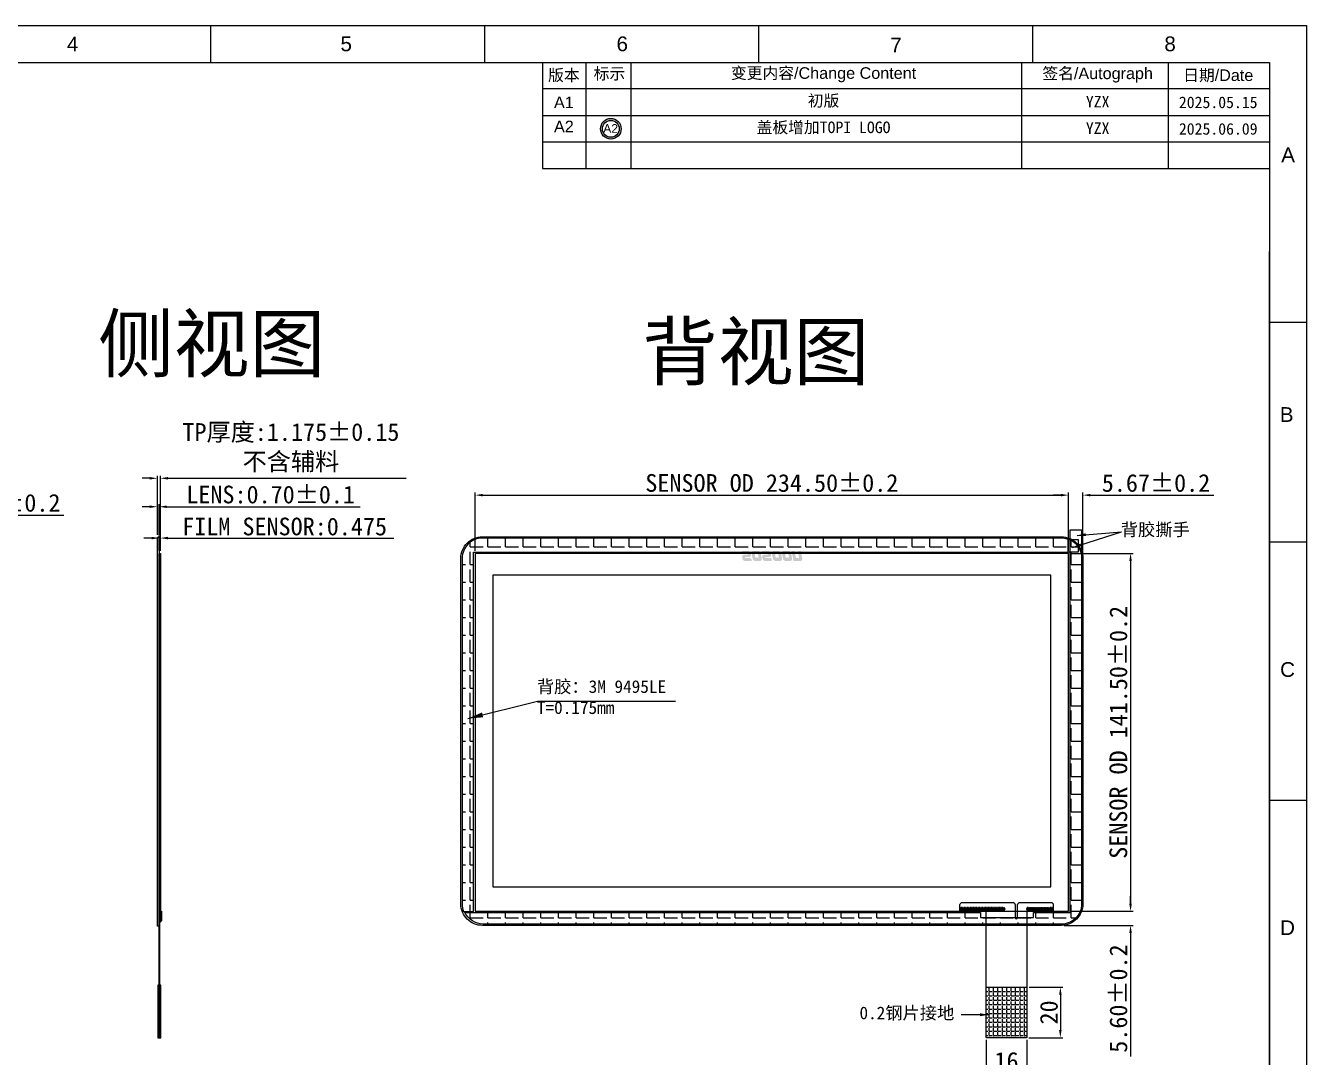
# Model space of a CAD drawing. Header units: millimetres. Extents: x 2761 to 3627, y 55 to 667.
# Drawn here: x 3121 to 3627, y 259 to 667 of the extents above; entities that cross this region are included whole.
import ezdxf

# ---------------------------------------------------------------- set-up
doc = ezdxf.new("R2010")
doc.units = ezdxf.units.MM
doc.layers.add('dim', color=4, linetype='Continuous', lineweight=9)
doc.layers.add('FPC', color=30, linetype='Continuous', lineweight=15)
for name, color, linetype in [('LENS', 6, 'Continuous'), ('Sensor', 7, 'Continuous'), ('背胶', 2, 'Continuous')]:
    doc.layers.add(name, color=color, linetype=linetype)
doc.styles.add('dim', font='arial.ttf')
doc.styles.get("Standard").update_dxf_attribs({"font": 'txt', "bigfont": 'gbcbig.shx'})
doc.styles.add('宋体', font='')
doc.styles.add('文本字体-Y', font='Cambria.ttf')
doc.styles.get('宋体').set_extended_font_data('SimSun')
doc.dimstyles.new('dim', dxfattribs={"dimtxt": 7, "dimasz": 6, "dimexe": 1, "dimexo": 1, "dimgap": 1.2, "dimtad": 1, "dimzin": 1, "dimdsep": 46, "dimtxsty": 'Standard', "dimcen": 0.8, "dimadec": 0, "dimazin": 0, "dimtfac": 1, "dimtofl": 0, "dimtmove": 0, "dimatfit": 3, "dimfxl": 1, "dimarcsym": 0})
doc.dimstyles.new('SH', dxfattribs={"dimscale": 1.4, "dimtxt": 2.5, "dimasz": 2.5, "dimexe": 1.25, "dimexo": 0.625, "dimtad": 0, "dimzin": 0, "dimdsep": 46, "dimtxsty": '宋体', "dimcen": 2.5, "dimadec": 0, "dimazin": 0, "dimtfac": 0.6, "dimtmove": 0, "dimatfit": 3, "dimfxl": 1, "dimtolj": 1, "dimarcsym": 0})

# ---------------------------------------------------------------- blocks, each defined once
blk = doc.blocks.new('*D4')
at = {"layer": 'Defpoints', "color": 0}
for p in [(3174.45, 464.49), (3173.97, 458.42), (3174.45, 458.42)]:
    blk.add_point(p, dxfattribs=at)
at = {"layer": 'dim', "color": 0, "linetype": 'Continuous', "lineweight": -2}
for p, q in [((3170.97, 464.49), (3167.97, 464.49)), ((3177.45, 464.49), (3266.68, 464.49))]:
    blk.add_line(p, q, dxfattribs=at)
at = {"layer": 'dim', "color": 0, "lineweight": -2}
for p, q in [((3173.97, 459.42), (3173.97, 465.49)), ((3174.45, 459.42), (3174.45, 465.49))]:
    blk.add_line(p, q, dxfattribs=at)
at = {"layer": 'dim', "color": 0}
for points in [[(3170.97, 464.99), (3170.97, 463.99), (3173.97, 464.49)], [(3177.45, 464.99), (3177.45, 463.99), (3174.45, 464.49)]]:
    blk.add_solid(points, dxfattribs=at)
at = {"layer": 'dim', "color": 0, "insert": (3223.56, 469.01), "char_height": 7, "attachment_point": 5, "style": '宋体'}
blk.add_mtext('FILM SENSOR:0.475', dxfattribs=at)
blk = doc.blocks.new('*D5')
at = {"layer": 'Defpoints', "color": 0}
for p in [(3173.97, 476.88), (3173.27, 464.82), (3173.97, 464.82)]:
    blk.add_point(p, dxfattribs=at)
at = {"layer": 'dim', "color": 0, "linetype": 'Continuous', "lineweight": -2}
for p, q in [((3170.27, 476.88), (3167.27, 476.88)), ((3176.97, 476.88), (3253.42, 476.88))]:
    blk.add_line(p, q, dxfattribs=at)
at = {"layer": 'dim', "color": 0, "lineweight": -2}
for p, q in [((3173.27, 465.82), (3173.27, 477.88)), ((3173.97, 465.82), (3173.97, 477.88))]:
    blk.add_line(p, q, dxfattribs=at)
at = {"layer": 'dim', "color": 0}
for points in [[(3170.27, 477.38), (3170.27, 476.38), (3173.27, 476.88)], [(3176.97, 477.38), (3176.97, 476.38), (3173.97, 476.88)]]:
    blk.add_solid(points, dxfattribs=at)
at = {"layer": 'dim', "color": 0, "insert": (3218.04, 481.65), "char_height": 7, "attachment_point": 5, "style": '宋体'}
blk.add_mtext('LENS:0.70%%P0.1', dxfattribs=at)
blk = doc.blocks.new('*D3')
at = {"layer": 'Defpoints', "color": 0}
for p in [(3174.45, 488.14), (3173.27, 464.82), (3174.45, 458.42)]:
    blk.add_point(p, dxfattribs=at)
at = {"layer": 'dim', "color": 0, "linetype": 'Continuous', "lineweight": -2}
for p, q in [((3170.27, 488.14), (3167.27, 488.14)), ((3177.45, 488.14), (3271.65, 488.14))]:
    blk.add_line(p, q, dxfattribs=at)
at = {"layer": 'dim', "color": 0, "lineweight": -2}
for p, q in [((3173.27, 465.82), (3173.27, 489.14)), ((3174.45, 459.42), (3174.45, 489.14))]:
    blk.add_line(p, q, dxfattribs=at)
at = {"layer": 'dim', "color": 0}
for points in [[(3170.27, 488.64), (3170.27, 487.64), (3173.27, 488.14)], [(3177.45, 488.64), (3177.45, 487.64), (3174.45, 488.14)]]:
    blk.add_solid(points, dxfattribs=at)
at = {"layer": 'dim', "color": 0, "insert": (3226.05, 500.22), "char_height": 7, "attachment_point": 5, "style": '宋体'}
blk.add_mtext('TP厚度:1.175%%P0.15\\P不含辅料', dxfattribs=at)
blk = doc.blocks.new('*D6')
at = {"layer": 'Defpoints', "color": 0}
for p in [(3516.9, 286.92), (3516.7, 266.92), (3530.18, 266.92)]:
    blk.add_point(p, dxfattribs=at)
at = {"layer": 'dim', "color": 0, "lineweight": -2}
for p, q in [((3517.9, 286.92), (3531.18, 286.92)), ((3517.7, 266.92), (3531.18, 266.92))]:
    blk.add_line(p, q, dxfattribs=at)
at = {"layer": 'dim', "color": 0, "linetype": 'Continuous', "lineweight": -2}
blk.add_line((3530.18, 283.92), (3530.18, 269.92), dxfattribs=at)
at = {"layer": 'dim', "color": 0}
for points in [[(3529.68, 283.92), (3530.68, 283.92), (3530.18, 286.92)], [(3529.68, 269.92), (3530.68, 269.92), (3530.18, 266.92)]]:
    blk.add_solid(points, dxfattribs=at)
at = {"layer": 'dim', "color": 0, "insert": (3525.68, 276.92), "char_height": 7, "attachment_point": 5, "rotation": 90, "style": '宋体'}
blk.add_mtext('20', dxfattribs=at)
blk = doc.blocks.new('*D7')
at = {"layer": 'Defpoints', "color": 0}
for p in [(3500.9, 267.12), (3516.9, 267.12), (3500.9, 253.2)]:
    blk.add_point(p, dxfattribs=at)
at = {"layer": 'dim', "color": 0, "lineweight": -2}
for p, q in [((3500.9, 266.12), (3500.9, 252.2)), ((3516.9, 266.12), (3516.9, 252.2))]:
    blk.add_line(p, q, dxfattribs=at)
at = {"layer": 'dim', "color": 0, "linetype": 'Continuous', "lineweight": -2}
blk.add_line((3513.9, 253.2), (3503.9, 253.2), dxfattribs=at)
at = {"layer": 'dim', "color": 0}
for points in [[(3503.9, 253.7), (3503.9, 252.7), (3500.9, 253.2)], [(3513.9, 253.7), (3513.9, 252.7), (3516.9, 253.2)]]:
    blk.add_solid(points, dxfattribs=at)
at = {"layer": 'dim', "color": 0, "insert": (3508.9, 257.7), "char_height": 7, "attachment_point": 5, "style": '宋体'}
blk.add_mtext('16', dxfattribs=at)
blk = doc.blocks.new('*D8')
at = {"layer": 'Defpoints', "color": 0}
for p in [(3533.4, 481.46), (3298.9, 458.42), (3533.4, 458.42)]:
    blk.add_point(p, dxfattribs=at)
at = {"layer": 'dim', "color": 0, "lineweight": -2}
for p, q in [((3298.9, 459.42), (3298.9, 482.46)), ((3533.4, 459.42), (3533.4, 482.46))]:
    blk.add_line(p, q, dxfattribs=at)
at = {"layer": 'dim', "color": 0, "linetype": 'Continuous', "lineweight": -2}
blk.add_line((3301.9, 481.46), (3530.4, 481.46), dxfattribs=at)
at = {"layer": 'dim', "color": 0}
for points in [[(3301.9, 481.96), (3301.9, 480.96), (3298.9, 481.46)], [(3530.4, 481.96), (3530.4, 480.96), (3533.4, 481.46)]]:
    blk.add_solid(points, dxfattribs=at)
at = {"layer": 'dim', "color": 0, "insert": (3416.15, 486.23), "char_height": 7, "attachment_point": 5, "style": '宋体'}
blk.add_mtext('SENSOR OD 234.50%%P0.2', dxfattribs=at)
blk = doc.blocks.new('*D9')
at = {"layer": 'Defpoints', "color": 0}
for p in [(3533.4, 458.42), (3533.4, 316.92), (3557.93, 316.92)]:
    blk.add_point(p, dxfattribs=at)
at = {"layer": 'dim', "color": 0, "lineweight": -2}
for p, q in [((3534.4, 458.42), (3558.93, 458.42)), ((3534.4, 316.92), (3558.93, 316.92))]:
    blk.add_line(p, q, dxfattribs=at)
at = {"layer": 'dim', "color": 0, "linetype": 'Continuous', "lineweight": -2}
blk.add_line((3557.93, 455.42), (3557.93, 319.92), dxfattribs=at)
at = {"layer": 'dim', "color": 0}
for points in [[(3557.43, 455.42), (3558.43, 455.42), (3557.93, 458.42)], [(3557.43, 319.92), (3558.43, 319.92), (3557.93, 316.92)]]:
    blk.add_solid(points, dxfattribs=at)
at = {"layer": 'dim', "color": 0, "insert": (3553.16, 387.67), "char_height": 7, "attachment_point": 5, "rotation": 90, "style": '宋体'}
blk.add_mtext('SENSOR OD 141.50%%P0.2', dxfattribs=at)
blk = doc.blocks.new('*D10')
at = {"layer": 'Defpoints', "color": 0}
for p in [(3539.07, 481.46), (3533.4, 458.42), (3539.07, 456.32)]:
    blk.add_point(p, dxfattribs=at)
at = {"layer": 'dim', "color": 0, "linetype": 'Continuous', "lineweight": -2}
for p, q in [((3530.4, 481.46), (3527.4, 481.46)), ((3542.07, 481.46), (3590.91, 481.46))]:
    blk.add_line(p, q, dxfattribs=at)
at = {"layer": 'dim', "color": 0, "lineweight": -2}
for p, q in [((3533.4, 459.42), (3533.4, 482.46)), ((3539.07, 457.32), (3539.07, 482.46))]:
    blk.add_line(p, q, dxfattribs=at)
at = {"layer": 'dim', "color": 0}
for points in [[(3530.4, 481.96), (3530.4, 480.96), (3533.4, 481.46)], [(3542.07, 481.96), (3542.07, 480.96), (3539.07, 481.46)]]:
    blk.add_solid(points, dxfattribs=at)
at = {"layer": 'dim', "color": 0, "insert": (3567.99, 486.23), "char_height": 7, "attachment_point": 5, "style": '宋体'}
blk.add_mtext('5.67%%P0.2', dxfattribs=at)
blk = doc.blocks.new('*D11')
at = {"layer": 'Defpoints', "color": 0}
for p in [(3533.4, 316.92), (3530.74, 311.32), (3557.93, 311.32)]:
    blk.add_point(p, dxfattribs=at)
at = {"layer": 'dim', "color": 0, "linetype": 'Continuous', "lineweight": -2}
for p, q in [((3557.93, 319.92), (3557.93, 322.92)), ((3557.93, 308.32), (3557.93, 259.48))]:
    blk.add_line(p, q, dxfattribs=at)
at = {"layer": 'dim', "color": 0, "lineweight": -2}
for p, q in [((3534.4, 316.92), (3558.93, 316.92)), ((3531.74, 311.32), (3558.93, 311.32))]:
    blk.add_line(p, q, dxfattribs=at)
at = {"layer": 'dim', "color": 0}
for points in [[(3557.43, 319.92), (3558.43, 319.92), (3557.93, 316.92)], [(3557.43, 308.32), (3558.43, 308.32), (3557.93, 311.32)]]:
    blk.add_solid(points, dxfattribs=at)
at = {"layer": 'dim', "color": 0, "insert": (3553.16, 282.4), "char_height": 7, "attachment_point": 5, "rotation": 90, "style": '宋体'}
blk.add_mtext('5.60%%P0.2', dxfattribs=at)
blk = doc.blocks.new('*D18')
at = {"layer": 'Defpoints', "color": 0}
for p in [(3083.01, 473.6), (3083.01, 456.52), (3070.34, 449.8)]:
    blk.add_point(p, dxfattribs=at)
at = {"layer": 'dim', "color": 0, "lineweight": -2}
for p, q in [((3070.34, 450.8), (3070.34, 474.6)), ((3083.01, 457.52), (3083.01, 474.6))]:
    blk.add_line(p, q, dxfattribs=at)
at = {"layer": 'dim', "color": 0, "linetype": 'Continuous', "lineweight": -2}
for p, q in [((3073.34, 473.6), (3080.01, 473.6)), ((3083.01, 473.6), (3136.3, 473.6))]:
    blk.add_line(p, q, dxfattribs=at)
at = {"layer": 'dim', "color": 0}
for points in [[(3073.34, 474.1), (3073.34, 473.1), (3070.34, 473.6)], [(3080.01, 474.1), (3080.01, 473.1), (3083.01, 473.6)]]:
    blk.add_solid(points, dxfattribs=at)
at = {"layer": 'dim', "color": 0, "insert": (3111.15, 478.37), "char_height": 7, "attachment_point": 5, "style": '宋体'}
blk.add_mtext('12.67%%P0.2', dxfattribs=at)

msp = doc.modelspace()

# ---------------------------------------------------------------- hatches: boundary and pattern name
at = {"lineweight": 9}
h = msp.add_hatch(color=2, dxfattribs=at)
edge = h.paths.add_edge_path()
edge.add_arc((3352.525, 626.342), 4.078, 0, 360)
edge = h.paths.add_edge_path(flags=16)
edge.add_arc((3352.525, 626.342), 3.328, 0, 360)
at = {"layer": 'FPC'}
h = msp.add_hatch(dxfattribs=at)
h.set_pattern_fill('ANGLE', color=256, scale=0.25, style=0)
h.set_pattern_definition([(0, (421.6302, 105.3711), (0, 1.74625), [1.27, -0.47625]), (90, (421.6302, 105.3711), (-1.74625, 1e-16), [1.27, -0.47625])])
edge = h.paths.add_edge_path()
edge.add_line((3516.901, 286.916), (3516.901, 267.116))
edge.add_arc((3516.701, 267.116), 0.2, 270, 360, ccw=False)
edge.add_line((3516.701, 266.916), (3501.101, 266.916))
edge.add_arc((3501.101, 267.116), 0.2, 180, 270, ccw=False)
edge.add_line((3500.901, 267.116), (3500.901, 286.916))
edge.add_line((3500.901, 286.916), (3516.901, 286.916))
at = {"layer": 'LENS'}
h = msp.add_hatch(color=0, dxfattribs=at)
h.paths.add_polyline_path([(3408.112, 455.446), (3408.132, 455.448), (3408.149, 455.457), (3408.164, 455.471), (3408.177, 455.492), (3408.186, 455.517), (3408.194, 455.547), (3408.199, 455.582), (3408.201, 455.62), (3408.201, 455.662), (3408.199, 455.707), (3408.194, 455.754), (3408.187, 455.804), (3408.177, 455.856), (3408.166, 455.909), (3408.152, 455.963), (3408.135, 456.018), (3408.117, 456.073), (3408.096, 456.127), (3408.073, 456.181), (3408.048, 456.234), (3408.021, 456.286), (3407.992, 456.335), (3407.96, 456.382), (3407.927, 456.427), (3407.892, 456.468), (3407.854, 456.506), (3407.815, 456.54), (3407.773, 456.569), (3407.73, 456.594), (3407.684, 456.613), (3407.637, 456.627), (3407.588, 456.635), (3405.667, 456.635), (3405.647, 456.64), (3405.63, 456.652), (3405.615, 456.668), (3405.603, 456.689), (3405.593, 456.713), (3405.586, 456.74), (3405.581, 456.769), (3405.578, 456.798), (3405.576, 456.828), (3405.577, 456.857), (3405.579, 456.884), (3405.582, 456.908), (3405.587, 456.929), (3405.594, 456.945), (3405.601, 456.957), (3405.609, 456.962), (3407.132, 456.962), (3407.216, 456.966), (3407.297, 456.976), (3407.373, 456.993), (3407.445, 457.017), (3407.514, 457.048), (3407.578, 457.086), (3407.638, 457.131), (3407.695, 457.182), (3407.746, 457.239), (3407.791, 457.299), (3407.828, 457.362), (3407.859, 457.43), (3407.883, 457.5), (3407.9, 457.575), (3407.911, 457.653), (3407.914, 457.734), (3407.91, 457.813), (3407.898, 457.891), (3407.793, 458.487), (3407.773, 458.581), (3407.744, 458.671), (3407.708, 458.758), (3407.664, 458.841), (3407.612, 458.921), (3407.551, 458.998), (3407.483, 459.071), (3407.407, 459.141), (3407.326, 459.204), (3407.243, 459.259), (3407.158, 459.306), (3407.071, 459.344), (3406.982, 459.374), (3406.891, 459.395), (3406.798, 459.407), (3406.703, 459.412), (3404.85, 459.412), (3404.815, 459.416), (3404.78, 459.419), (3404.744, 459.419), (3404.708, 459.417), (3404.671, 459.412), (3404.634, 459.405), (3404.598, 459.396), (3404.561, 459.384), (3404.525, 459.37), (3404.489, 459.353), (3404.454, 459.333), (3404.42, 459.311), (3404.387, 459.286), (3404.355, 459.258), (3404.325, 459.227), (3404.296, 459.193), (3404.27, 459.157), (3404.245, 459.117), (3404.222, 459.075), (3404.202, 459.029), (3404.185, 458.98), (3404.17, 458.928), (3404.158, 458.873), (3404.149, 458.814), (3404.143, 458.752), (3404.141, 458.687), (3404.142, 458.619), (3404.148, 458.546), (3404.157, 458.471), (3404.17, 458.392), (3404.188, 458.309), (3404.21, 458.222), (3406.657, 458.222), (3406.665, 458.219), (3406.673, 458.208), (3406.682, 458.192), (3406.69, 458.171), (3406.698, 458.146), (3406.706, 458.119), (3406.712, 458.089), (3406.718, 458.058), (3406.723, 458.028), (3406.727, 457.998), (3406.729, 457.97), (3406.73, 457.945), (3406.729, 457.923), (3406.726, 457.906), (3406.722, 457.895), (3406.715, 457.89), (3405.191, 457.89), (3405.107, 457.886), (3405.027, 457.876), (3404.95, 457.859), (3404.878, 457.835), (3404.809, 457.805), (3404.745, 457.768), (3404.684, 457.724), (3404.627, 457.673), (3404.576, 457.617), (3404.532, 457.557), (3404.494, 457.495), (3404.463, 457.429), (3404.439, 457.36), (3404.422, 457.287), (3404.412, 457.212), (3404.408, 457.133), (3404.413, 457.049), (3404.425, 456.968), (3404.531, 456.373), (3404.551, 456.278), (3404.579, 456.188), (3404.616, 456.101), (3404.66, 456.017), (3404.712, 455.937), (3404.772, 455.861), (3404.841, 455.787), (3404.917, 455.718), (3404.998, 455.654), (3405.081, 455.599), (3405.166, 455.552), (3405.253, 455.514), (3405.342, 455.484), (3405.432, 455.463), (3405.525, 455.45), (3405.62, 455.446)])
h.paths.add_polyline_path([(3416.058, 455.446), (3416.078, 455.448), (3416.096, 455.457), (3416.11, 455.471), (3416.123, 455.492), (3416.133, 455.517), (3416.14, 455.547), (3416.145, 455.582), (3416.147, 455.62), (3416.147, 455.662), (3416.145, 455.707), (3416.14, 455.754), (3416.133, 455.804), (3416.124, 455.856), (3416.112, 455.909), (3416.098, 455.963), (3416.082, 456.018), (3416.063, 456.073), (3416.043, 456.127), (3416.02, 456.181), (3415.995, 456.234), (3415.968, 456.286), (3415.938, 456.335), (3415.907, 456.382), (3415.874, 456.427), (3415.838, 456.468), (3415.801, 456.506), (3415.761, 456.54), (3415.72, 456.569), (3415.676, 456.594), (3415.631, 456.613), (3415.584, 456.627), (3415.534, 456.635), (3413.613, 456.635), (3413.593, 456.64), (3413.576, 456.652), (3413.561, 456.668), (3413.549, 456.689), (3413.54, 456.713), (3413.532, 456.74), (3413.527, 456.769), (3413.524, 456.798), (3413.523, 456.828), (3413.523, 456.857), (3413.525, 456.884), (3413.529, 456.908), (3413.534, 456.929), (3413.54, 456.945), (3413.547, 456.957), (3413.556, 456.962), (3415.079, 456.962), (3415.163, 456.966), (3415.243, 456.976), (3415.319, 456.993), (3415.392, 457.017), (3415.46, 457.048), (3415.524, 457.086), (3415.585, 457.131), (3415.642, 457.182), (3415.693, 457.239), (3415.737, 457.299), (3415.775, 457.362), (3415.806, 457.43), (3415.83, 457.5), (3415.847, 457.575), (3415.857, 457.653), (3415.861, 457.734), (3415.856, 457.813), (3415.844, 457.891), (3415.739, 458.487), (3415.719, 458.581), (3415.691, 458.671), (3415.654, 458.758), (3415.61, 458.841), (3415.558, 458.921), (3415.498, 458.998), (3415.429, 459.071), (3415.353, 459.141), (3415.272, 459.204), (3415.189, 459.259), (3415.104, 459.306), (3415.017, 459.344), (3414.928, 459.374), (3414.837, 459.395), (3414.744, 459.407), (3414.65, 459.412), (3412.796, 459.412), (3412.762, 459.416), (3412.727, 459.419), (3412.691, 459.419), (3412.654, 459.417), (3412.618, 459.412), (3412.581, 459.405), (3412.544, 459.396), (3412.507, 459.384), (3412.471, 459.37), (3412.435, 459.353), (3412.4, 459.333), (3412.366, 459.311), (3412.333, 459.286), (3412.302, 459.258), (3412.272, 459.227), (3412.243, 459.193), (3412.216, 459.157), (3412.192, 459.117), (3412.169, 459.075), (3412.149, 459.029), (3412.131, 458.98), (3412.116, 458.928), (3412.104, 458.873), (3412.095, 458.814), (3412.09, 458.752), (3412.088, 458.687), (3412.089, 458.619), (3412.094, 458.546), (3412.103, 458.471), (3412.117, 458.392), (3412.134, 458.309), (3412.157, 458.222), (3414.603, 458.222), (3414.611, 458.219), (3414.62, 458.208), (3414.628, 458.192), (3414.637, 458.171), (3414.645, 458.146), (3414.652, 458.119), (3414.659, 458.089), (3414.665, 458.058), (3414.67, 458.028), (3414.673, 457.998), (3414.676, 457.97), (3414.676, 457.945), (3414.676, 457.923), (3414.673, 457.906), (3414.668, 457.895), (3414.662, 457.89), (3413.137, 457.89), (3413.053, 457.886), (3412.973, 457.876), (3412.897, 457.859), (3412.824, 457.835), (3412.756, 457.805), (3412.691, 457.768), (3412.631, 457.724), (3412.574, 457.673), (3412.523, 457.617), (3412.478, 457.557), (3412.441, 457.495), (3412.41, 457.429), (3412.386, 457.36), (3412.369, 457.287), (3412.359, 457.212), (3412.355, 457.133), (3412.359, 457.049), (3412.372, 456.968), (3412.477, 456.373), (3412.497, 456.278), (3412.526, 456.188), (3412.562, 456.101), (3412.606, 456.017), (3412.659, 455.937), (3412.719, 455.861), (3412.787, 455.787), (3412.864, 455.718), (3412.944, 455.654), (3413.027, 455.599), (3413.112, 455.552), (3413.199, 455.514), (3413.288, 455.484), (3413.379, 455.463), (3413.472, 455.45), (3413.567, 455.446)])
h.paths.add_polyline_path([(3422.894, 456.986), (3422.889, 456.928), (3422.874, 456.875), (3422.85, 456.828), (3422.815, 456.785), (3422.772, 456.751), (3422.724, 456.726), (3422.671, 456.711), (3422.612, 456.706), (3421.962, 456.706), (3421.894, 456.712), (3421.828, 456.731), (3421.766, 456.762), (3421.706, 456.805), (3421.653, 456.857), (3421.612, 456.914), (3421.583, 456.976), (3421.565, 457.044), (3421.43, 457.814), (3421.425, 457.872), (3421.43, 457.93), (3421.445, 457.982), (3421.47, 458.03), (3421.505, 458.072), (3421.547, 458.107), (3421.595, 458.132), (3421.648, 458.147), (3421.707, 458.152), (3422.357, 458.152), (3422.425, 458.146), (3422.491, 458.127), (3422.554, 458.096), (3422.614, 458.053), (3422.666, 458.001), (3422.707, 457.944), (3422.737, 457.882), (3422.754, 457.814), (3422.889, 457.043)])
h.paths.add_polyline_path([(3424.175, 456.213), (3424.171, 456.292), (3424.16, 456.371), (3423.791, 458.487), (3423.771, 458.581), (3423.742, 458.671), (3423.706, 458.758), (3423.662, 458.842), (3423.609, 458.922), (3423.549, 458.998), (3423.481, 459.071), (3423.404, 459.141), (3423.323, 459.204), (3423.241, 459.259), (3423.156, 459.306), (3423.069, 459.344), (3422.98, 459.373), (3422.889, 459.394), (3422.796, 459.407), (3422.701, 459.411), (3420.918, 459.411), (3420.835, 459.408), (3420.757, 459.398), (3420.682, 459.381), (3420.61, 459.357), (3420.543, 459.327), (3420.479, 459.289), (3420.419, 459.245), (3420.363, 459.194), (3420.311, 459.137), (3420.267, 459.077), (3420.23, 459.014), (3420.199, 458.947), (3420.175, 458.877), (3420.158, 458.803), (3420.148, 458.726), (3420.145, 458.646), (3420.148, 458.566), (3420.158, 458.487), (3420.528, 456.373), (3420.549, 456.279), (3420.577, 456.188), (3420.613, 456.101), (3420.657, 456.017), (3420.71, 455.937), (3420.77, 455.861), (3420.838, 455.787), (3420.915, 455.718), (3420.995, 455.654), (3421.078, 455.599), (3421.163, 455.552), (3421.25, 455.514), (3421.339, 455.484), (3421.43, 455.463), (3421.523, 455.45), (3421.618, 455.446), (3423.402, 455.446), (3423.484, 455.449), (3423.562, 455.46), (3423.637, 455.477), (3423.708, 455.5), (3423.776, 455.531), (3423.84, 455.569), (3423.9, 455.613), (3423.956, 455.664), (3424.007, 455.72), (3424.051, 455.78), (3424.089, 455.844), (3424.12, 455.91), (3424.144, 455.981), (3424.161, 456.055), (3424.171, 456.132)])
h.paths.add_polyline_path([(3418.91, 456.986), (3418.905, 456.928), (3418.89, 456.875), (3418.865, 456.828), (3418.831, 456.785), (3418.788, 456.751), (3418.74, 456.726), (3418.687, 456.711), (3418.628, 456.706), (3417.978, 456.706), (3417.91, 456.712), (3417.844, 456.731), (3417.781, 456.762), (3417.722, 456.805), (3417.669, 456.857), (3417.628, 456.914), (3417.599, 456.976), (3417.581, 457.044), (3417.446, 457.814), (3417.441, 457.872), (3417.446, 457.93), (3417.461, 457.982), (3417.486, 458.03), (3417.521, 458.072), (3417.563, 458.107), (3417.611, 458.132), (3417.664, 458.147), (3417.723, 458.152), (3418.373, 458.152), (3418.441, 458.146), (3418.507, 458.127), (3418.57, 458.096), (3418.629, 458.053), (3418.682, 458.001), (3418.723, 457.944), (3418.753, 457.882), (3418.77, 457.814), (3418.905, 457.043)])
h.paths.add_polyline_path([(3420.191, 456.213), (3420.187, 456.292), (3420.177, 456.371), (3419.807, 458.487), (3419.787, 458.581), (3419.758, 458.671), (3419.722, 458.758), (3419.678, 458.842), (3419.625, 458.922), (3419.565, 458.998), (3419.497, 459.071), (3419.42, 459.141), (3419.339, 459.204), (3419.257, 459.259), (3419.172, 459.306), (3419.085, 459.344), (3418.996, 459.373), (3418.905, 459.394), (3418.812, 459.407), (3418.717, 459.411), (3416.934, 459.411), (3416.851, 459.408), (3416.772, 459.398), (3416.697, 459.381), (3416.626, 459.357), (3416.559, 459.327), (3416.495, 459.289), (3416.435, 459.245), (3416.379, 459.194), (3416.328, 459.137), (3416.283, 459.077), (3416.246, 459.014), (3416.215, 458.947), (3416.191, 458.877), (3416.174, 458.803), (3416.164, 458.726), (3416.161, 458.646), (3416.164, 458.566), (3416.174, 458.487), (3416.545, 456.373), (3416.565, 456.279), (3416.593, 456.188), (3416.629, 456.101), (3416.674, 456.017), (3416.726, 455.937), (3416.786, 455.861), (3416.854, 455.787), (3416.931, 455.718), (3417.012, 455.654), (3417.094, 455.599), (3417.179, 455.552), (3417.266, 455.514), (3417.355, 455.484), (3417.446, 455.463), (3417.539, 455.45), (3417.634, 455.446), (3419.418, 455.446), (3419.5, 455.449), (3419.578, 455.46), (3419.653, 455.477), (3419.724, 455.5), (3419.792, 455.531), (3419.856, 455.569), (3419.916, 455.613), (3419.972, 455.664), (3420.023, 455.72), (3420.068, 455.78), (3420.105, 455.844), (3420.136, 455.91), (3420.16, 455.981), (3420.177, 456.055), (3420.187, 456.132)])
h.paths.add_polyline_path([(3410.895, 456.986), (3410.89, 456.928), (3410.875, 456.875), (3410.851, 456.828), (3410.816, 456.785), (3410.773, 456.751), (3410.726, 456.726), (3410.672, 456.711), (3410.614, 456.706), (3409.964, 456.706), (3409.895, 456.712), (3409.829, 456.731), (3409.767, 456.762), (3409.707, 456.805), (3409.654, 456.857), (3409.613, 456.914), (3409.584, 456.976), (3409.566, 457.044), (3409.431, 457.814), (3409.427, 457.872), (3409.432, 457.93), (3409.447, 457.982), (3409.471, 458.03), (3409.506, 458.072), (3409.549, 458.107), (3409.596, 458.132), (3409.649, 458.147), (3409.708, 458.152), (3410.358, 458.152), (3410.427, 458.146), (3410.492, 458.127), (3410.555, 458.096), (3410.615, 458.053), (3410.668, 458.001), (3410.709, 457.944), (3410.738, 457.882), (3410.756, 457.814), (3410.89, 457.043)])
h.paths.add_polyline_path([(3412.176, 456.213), (3412.172, 456.292), (3412.162, 456.371), (3411.792, 458.487), (3411.772, 458.581), (3411.744, 458.671), (3411.707, 458.758), (3411.663, 458.842), (3411.611, 458.922), (3411.55, 458.998), (3411.482, 459.071), (3411.405, 459.141), (3411.325, 459.204), (3411.242, 459.259), (3411.157, 459.306), (3411.07, 459.344), (3410.981, 459.373), (3410.89, 459.394), (3410.797, 459.407), (3410.703, 459.411), (3408.919, 459.411), (3408.836, 459.408), (3408.758, 459.398), (3408.683, 459.381), (3408.612, 459.357), (3408.544, 459.327), (3408.481, 459.289), (3408.42, 459.245), (3408.364, 459.194), (3408.313, 459.137), (3408.269, 459.077), (3408.231, 459.014), (3408.201, 458.947), (3408.177, 458.877), (3408.16, 458.803), (3408.15, 458.726), (3408.146, 458.646), (3408.149, 458.566), (3408.159, 458.487), (3408.53, 456.373), (3408.55, 456.279), (3408.578, 456.188), (3408.615, 456.101), (3408.659, 456.017), (3408.711, 455.937), (3408.772, 455.861), (3408.84, 455.787), (3408.916, 455.718), (3408.997, 455.654), (3409.08, 455.599), (3409.165, 455.552), (3409.252, 455.514), (3409.341, 455.484), (3409.432, 455.463), (3409.525, 455.45), (3409.619, 455.446), (3411.403, 455.446), (3411.485, 455.449), (3411.564, 455.46), (3411.639, 455.477), (3411.71, 455.5), (3411.777, 455.531), (3411.841, 455.569), (3411.901, 455.613), (3411.958, 455.664), (3412.009, 455.72), (3412.053, 455.78), (3412.09, 455.844), (3412.121, 455.91), (3412.145, 455.981), (3412.162, 456.055), (3412.172, 456.132)])
h.paths.add_polyline_path([(3428.164, 456.213), (3428.161, 456.292), (3428.151, 456.371), (3427.616, 459.411), (3426.433, 459.411), (3426.921, 456.635), (3425.76, 456.635), (3425.731, 456.641), (3425.708, 456.65), (3425.69, 456.661), (3425.675, 456.675), (3425.663, 456.692), (3425.653, 456.712), (3425.643, 456.736), (3425.633, 456.762), (3425.166, 459.411), (3423.982, 459.411), (3424.647, 455.65), (3424.656, 455.598), (3424.67, 455.554), (3424.691, 455.517), (3424.718, 455.488), (3424.752, 455.466), (3424.791, 455.452), (3424.836, 455.446), (3424.887, 455.446), (3427.391, 455.446), (3427.473, 455.449), (3427.552, 455.46), (3427.627, 455.477), (3427.698, 455.5), (3427.765, 455.531), (3427.829, 455.568), (3427.889, 455.613), (3427.946, 455.664), (3427.997, 455.72), (3428.041, 455.78), (3428.079, 455.844), (3428.109, 455.91), (3428.133, 455.981), (3428.15, 456.055), (3428.16, 456.132)])
at = {"layer": '背胶'}
h = msp.add_hatch(dxfattribs=at)
h.set_pattern_fill('ANGLE', color=256, style=0)
h.set_pattern_definition([(0, (0, 0), (0, 6.985), [5.08, -1.905]), (90, (0, 0), (-6.985, 4e-16), [5.08, -1.905])])
edge = h.paths.add_edge_path()
edge.add_line((3298.253, 458.866), (3533.253, 458.866))
edge.add_line((3533.253, 458.866), (3533.253, 463.932))
edge.add_arc((3530.253, 456.516), 8, 67.97569, 90)
edge.add_line((3530.253, 464.516), (3301.753, 464.516))
edge.add_arc((3301.753, 456.516), 8, 90, 180)
edge.add_line((3293.753, 456.516), (3293.753, 319.716))
edge.add_arc((3301.753, 319.716), 8, 180, 200.87007)
edge.add_line((3294.278, 316.866), (3298.253, 316.866))
edge.add_line((3298.253, 316.866), (3298.253, 458.866))
edge = h.paths.add_edge_path()
edge.add_arc((3530.573, 319.818), 8, -90, 0, ccw=False)
edge.add_line((3530.573, 311.818), (3302.073, 311.818))
edge.add_arc((3302.073, 319.818), 8, 204.75569, 270, ccw=False)
edge.add_line((3294.808, 316.468), (3498.573, 316.468))
edge.add_line((3498.573, 316.468), (3498.573, 314.468))
edge.add_line((3498.573, 314.468), (3519.575, 314.468))
edge.add_line((3519.575, 314.468), (3519.575, 316.468))
edge.add_line((3519.575, 316.468), (3534.073, 316.468))
edge.add_line((3534.073, 316.468), (3534.073, 463.812))
edge.add_arc((3530.573, 456.618), 8, 0, 64.05552, ccw=False)
edge.add_line((3538.573, 456.618), (3538.573, 319.818))

# ---------------------------------------------------------------- linework, layer by layer
at = {"color": 2, "lineweight": 9}
for p, q in [((3194.286, 667.135), (3194.286, 652.551)), ((3302.572, 667.135), (3302.572, 652.551)), ((3410.858, 667.135), (3410.858, 652.551)), ((3519.143, 667.135), (3519.143, 652.551)), ((3325.454, 652.652), (3325.454, 610.65)), ((3342.812, 610.65), (3342.812, 652.652)), ((3360.498, 610.65), (3360.498, 652.652)), ((3514.902, 610.65), (3514.902, 652.652)), ((3572.947, 610.65), (3572.947, 652.652)), ((3612.845, 642.151), (3325.454, 642.151)), ((3325.454, 631.651), (3612.845, 631.651)), ((3325.454, 621.15), (3612.845, 621.15)), ((3325.454, 610.65), (3612.845, 610.65))]:
    msp.add_line(p, q, dxfattribs=at)
for points in [[(2761.143, 667.135), (3627.429, 667.135), (3627.429, 54.609), (2761.143, 54.609)], [(2775.727, 652.551), (3612.845, 652.551), (3612.845, 69.193), (2775.727, 69.193)]]:
    msp.add_lwpolyline(points, close=True, dxfattribs=at)
for points in [[(3612.845, 69.193), (3612.845, 577.845)], [(3612.845, 549.881), (3627.429, 549.881)], [(3612.845, 462.96), (3627.429, 462.96)], [(3612.845, 360.872), (3627.429, 360.872)]]:
    msp.add_lwpolyline(points, dxfattribs=at)
msp.add_lwpolyline([(3173.972, 458.416), (3174.447, 458.416), (3174.447, 316.916), (3173.972, 316.916)], close=True)
for radius in [4.078, 3.328]:
    msp.add_circle((3352.525, 626.342), radius, dxfattribs=at)
at = {"layer": 'FPC'}
for points in [[(3527.201, 316.916), (3517.401, 316.916, 0.4142136), (3516.901, 316.416), (3516.901, 267.116, -0.4142136), (3516.701, 266.916), (3501.101, 266.916, -0.4142136), (3500.901, 267.116), (3500.901, 316.416, 0.4142136), (3500.401, 316.916), (3490.701, 316.916, -0.4142136), (3490.501, 317.116), (3490.501, 319.416, -0.4142136), (3491.501, 320.416), (3511.301, 320.416, -0.4142136), (3512.301, 319.416), (3512.301, 314.416, 1), (3513.301, 314.416), (3513.301, 319.416, -0.4142136), (3514.301, 320.416), (3526.401, 320.416, -0.4142136), (3527.401, 319.416), (3527.401, 317.116, -0.4142136)], [(3527.201, 316.916), (3517.401, 316.916, 0.4142136), (3516.901, 316.416), (3516.901, 267.116, -0.4142136), (3516.701, 266.916), (3501.101, 266.916, -0.4142136), (3500.901, 267.116), (3500.901, 316.416, 0.4142136), (3500.401, 316.916), (3490.701, 316.916, -0.4142136), (3490.501, 317.116), (3490.501, 319.416, -0.4142136), (3491.501, 320.416), (3511.301, 320.416, -0.4142136), (3512.301, 319.416), (3512.301, 314.416, 1), (3513.301, 314.416), (3513.301, 319.416, -0.4142136), (3514.301, 320.416), (3526.401, 320.416, -0.4142136), (3527.401, 319.416), (3527.401, 317.116, -0.4142136)], [(3174.072, 312.374), (3174.072, 266.916), (3173.972, 266.916), (3173.972, 316.916), (3174.072, 316.916), (3174.072, 312.516), (3174.743, 313.186, 0.1989124), (3174.772, 313.257), (3174.772, 316.916), (3174.872, 316.916), (3174.872, 313.216, -0.1989124), (3174.843, 313.145)], [(3516.901, 286.916), (3516.901, 267.116, -0.4142136), (3516.701, 266.916), (3501.101, 266.916, -0.4142136), (3500.901, 267.116), (3500.901, 286.916)]]:
    msp.add_lwpolyline(points, format="xyb", close=True, dxfattribs=at)
for points in [[(3490.901, 317.216), (3491.201, 317.216), (3491.201, 317.666), (3491.501, 317.666), (3491.501, 317.216), (3491.801, 317.216), (3491.801, 318.416), (3491.501, 318.416), (3491.501, 317.966), (3491.201, 317.966), (3491.201, 318.416), (3490.901, 318.416)], [(3492.401, 317.216), (3492.401, 318.416), (3492.101, 318.416), (3492.101, 317.216)], [(3493.001, 317.216), (3493.001, 318.416), (3492.701, 318.416), (3492.701, 317.216)], [(3493.601, 317.216), (3493.601, 318.416), (3493.301, 318.416), (3493.301, 317.216)], [(3494.201, 317.216), (3494.201, 318.416), (3493.901, 318.416), (3493.901, 317.216)], [(3494.801, 317.216), (3494.801, 318.416), (3494.501, 318.416), (3494.501, 317.216)], [(3495.401, 317.216), (3495.401, 318.416), (3495.101, 318.416), (3495.101, 317.216)], [(3496.001, 317.216), (3496.001, 318.416), (3495.701, 318.416), (3495.701, 317.216)], [(3496.601, 317.216), (3496.601, 318.416), (3496.301, 318.416), (3496.301, 317.216)], [(3497.201, 317.216), (3497.201, 318.416), (3496.901, 318.416), (3496.901, 317.216)], [(3497.801, 317.216), (3497.801, 318.416), (3497.501, 318.416), (3497.501, 317.216)], [(3498.401, 317.216), (3498.401, 318.416), (3498.101, 318.416), (3498.101, 317.216)], [(3499.001, 317.216), (3499.001, 318.416), (3498.701, 318.416), (3498.701, 317.216)], [(3499.601, 317.216), (3499.601, 318.416), (3499.301, 318.416), (3499.301, 317.216)], [(3500.201, 317.216), (3500.201, 318.416), (3499.901, 318.416), (3499.901, 317.216)], [(3500.801, 317.216), (3500.801, 318.416), (3500.501, 318.416), (3500.501, 317.216)], [(3501.401, 317.216), (3501.401, 318.416), (3501.101, 318.416), (3501.101, 317.216)], [(3502.001, 317.216), (3502.001, 318.416), (3501.701, 318.416), (3501.701, 317.216)], [(3502.601, 317.216), (3502.601, 318.416), (3502.301, 318.416), (3502.301, 317.216)], [(3503.201, 317.216), (3503.201, 318.416), (3502.901, 318.416), (3502.901, 317.216)], [(3503.801, 317.216), (3503.801, 318.416), (3503.501, 318.416), (3503.501, 317.216)], [(3504.401, 317.216), (3504.401, 318.416), (3504.101, 318.416), (3504.101, 317.216)], [(3505.001, 317.216), (3505.001, 318.416), (3504.701, 318.416), (3504.701, 317.216)], [(3505.601, 317.216), (3505.601, 318.416), (3505.301, 318.416), (3505.301, 317.216)], [(3506.201, 317.216), (3506.201, 318.416), (3505.901, 318.416), (3505.901, 317.216)], [(3506.801, 317.216), (3506.801, 318.416), (3506.501, 318.416), (3506.501, 317.216)], [(3507.401, 317.216), (3507.401, 318.416), (3507.101, 318.416), (3507.101, 317.216)], [(3508.001, 317.666), (3508.001, 317.216), (3507.701, 317.216), (3507.701, 318.416), (3508.001, 318.416), (3508.001, 317.966), (3508.301, 317.966), (3508.301, 317.666)], [(3517.101, 317.666), (3517.101, 317.216), (3517.401, 317.216), (3517.401, 318.416), (3517.101, 318.416), (3517.101, 317.966), (3516.801, 317.966), (3516.801, 317.666)], [(3517.701, 317.216), (3517.701, 318.416), (3518.001, 318.416), (3518.001, 317.216)], [(3518.301, 317.216), (3518.301, 318.416), (3518.601, 318.416), (3518.601, 317.216)], [(3518.901, 317.216), (3518.901, 318.416), (3519.201, 318.416), (3519.201, 317.216)], [(3519.501, 317.216), (3519.501, 318.416), (3519.801, 318.416), (3519.801, 317.216)], [(3520.101, 317.216), (3520.101, 318.416), (3520.401, 318.416), (3520.401, 317.216)], [(3520.701, 317.216), (3520.701, 318.416), (3521.001, 318.416), (3521.001, 317.216)], [(3521.301, 317.216), (3521.301, 318.416), (3521.601, 318.416), (3521.601, 317.216)], [(3521.901, 317.216), (3521.901, 318.416), (3522.201, 318.416), (3522.201, 317.216)], [(3522.501, 317.216), (3522.501, 318.416), (3522.801, 318.416), (3522.801, 317.216)], [(3523.101, 317.216), (3523.101, 318.416), (3523.401, 318.416), (3523.401, 317.216)], [(3523.701, 317.216), (3523.701, 318.416), (3524.001, 318.416), (3524.001, 317.216)], [(3524.301, 317.216), (3524.301, 318.416), (3524.601, 318.416), (3524.601, 317.216)], [(3524.901, 317.216), (3524.901, 318.416), (3525.201, 318.416), (3525.201, 317.216)], [(3525.501, 317.216), (3525.501, 318.416), (3525.801, 318.416), (3525.801, 317.216)], [(3526.101, 317.216), (3526.401, 317.216), (3526.401, 317.666), (3526.701, 317.666), (3526.701, 317.216), (3527.001, 317.216), (3527.001, 318.416), (3526.701, 318.416), (3526.701, 317.966), (3526.401, 317.966), (3526.401, 318.416), (3526.101, 318.416)]]:
    msp.add_lwpolyline(points, close=True, dxfattribs=at)
msp.add_lwpolyline([(3174.072, 266.916), (3174.572, 266.916), (3174.572, 287.716), (3173.472, 287.716), (3173.472, 266.916), (3173.972, 266.916)], dxfattribs=at)
at = {"layer": 'LENS'}
for points in [[(3173.272, 311.016), (3173.272, 464.816), (3173.972, 464.816), (3173.972, 311.016)], [(3526.401, 449.796), (3305.901, 449.796), (3305.901, 326.536), (3526.401, 326.536)]]:
    msp.add_lwpolyline(points, close=True, dxfattribs=at)
msp.add_open_spline([(3293.231, 456.516), (3293.231, 456.516), (3293.231, 319.816), (3293.231, 319.816), (3293.231, 319.816), (3293.231, 317.561), (3294.127, 315.399), (3295.721, 313.805), (3295.721, 313.805), (3297.315, 312.211), (3299.477, 311.316), (3301.731, 311.316), (3301.731, 311.316), (3301.731, 311.316), (3530.571, 311.316), (3530.571, 311.316), (3530.571, 311.316), (3532.825, 311.316), (3534.987, 312.211), (3536.582, 313.805), (3536.582, 313.805), (3538.176, 315.399), (3539.071, 317.561), (3539.071, 319.816), (3539.071, 319.816), (3539.071, 319.816), (3539.071, 456.516), (3539.071, 456.516), (3539.071, 456.516), (3539.071, 458.77), (3538.176, 460.932), (3536.582, 462.526), (3536.582, 462.526), (3534.987, 464.12), (3532.825, 465.016), (3530.571, 465.016), (3530.571, 465.016), (3530.571, 465.016), (3301.731, 465.016), (3301.731, 465.016), (3301.731, 465.016), (3299.477, 465.016), (3297.315, 464.12), (3295.721, 462.526), (3295.721, 462.526), (3294.127, 460.932), (3293.231, 458.77), (3293.231, 456.516)], degree=3, knots=[0, 0, 0, 0, 0.0833333, 0.0833333, 0.0833333, 0.0833333, 0.1666667, 0.1666667, 0.1666667, 0.1666667, 0.25, 0.25, 0.25, 0.25, 0.3333333, 0.3333333, 0.3333333, 0.3333333, 0.4166667, 0.4166667, 0.4166667, 0.4166667, 0.5, 0.5, 0.5, 0.5, 0.5833333, 0.5833333, 0.5833333, 0.5833333, 0.6666667, 0.6666667, 0.6666667, 0.6666667, 0.75, 0.75, 0.75, 0.75, 0.8333333, 0.8333333, 0.8333333, 0.8333333, 0.9166667, 0.9166667, 0.9166667, 0.9166667, 1, 1, 1, 1], dxfattribs=at)
at = {"layer": 'Sensor'}
msp.add_lwpolyline([(3298.901, 458.416), (3298.901, 316.916), (3533.401, 316.916), (3533.401, 458.416)], close=True, dxfattribs=at)
at = {"layer": '背胶', "color": 1}
msp.add_lwpolyline([(3534.073, 463.812), (3534.073, 467.812), (3538.573, 467.812), (3538.573, 456.618)], dxfattribs=at)
at = {"layer": '背胶'}
for points in [[(3298.253, 458.866), (3533.253, 458.866), (3533.253, 463.932, 0.0963961), (3530.253, 464.516), (3301.753, 464.516, 0.4142136), (3293.753, 456.516), (3293.753, 319.716, 0.0913154), (3294.278, 316.866), (3298.253, 316.866)], [(3538.573, 319.818, -0.4142136), (3530.573, 311.818), (3302.073, 311.818, -0.2926303), (3294.808, 316.468), (3498.573, 316.468), (3498.573, 314.468), (3519.575, 314.468), (3519.575, 316.468), (3534.073, 316.468), (3534.073, 463.812, -0.2870076), (3538.573, 456.618)]]:
    msp.add_lwpolyline(points, format="xyb", close=True, dxfattribs=at)
at = {"layer": '背胶', "color": 1}
msp.add_lwpolyline([(3533.253, 463.932), (3537.253, 463.932), (3537.253, 458.866), (3533.253, 458.866)], close=True, dxfattribs=at)

# ---------------------------------------------------------------- texts
at = {"color": 2, "lineweight": 9}
for s, insert, char_height, width, attachment_point, style in [('{\\fArial|b0|i0|c0|p34;4}', (3137.529, 656.924), 5.83358, 12.61111, 7, '文本字体-Y'), ('{\\fArial|b0|i0|c0|p34;5}', (3245.644, 656.924), 5.83358, 12.61111, 7, '文本字体-Y'), ('{\\fArial|b0|i0|c0|p34;6}', (3354.756, 656.924), 5.83358, 12.61111, 7, '文本字体-Y'), ('{\\fArial|b0|i0|c0|p34;7}', (3462.985, 656.569), 5.83358, 12.61111, 7, '文本字体-Y'), ('{\\fArial|b0|i0|c0|p34;8}', (3571.281, 656.924), 5.83358, 12.61111, 7, '文本字体-Y'), ('{\\fSimSun|b0|i0|c134|p2;版本}', (3333.942, 647.286), 4.57118, 142.19348, 5, '文本字体-Y'), ('{\\fSimSun|b0|i0|c134|p2;变更内容\\fArial|b0|i0|c0|p34;/Change Content}', (3436.588, 647.687), 4.57118, 142.19348, 5, '文本字体-Y'), ('{\\fSimSun|b0|i0|c134|p2;签名\\fArial|b0|i0|c0|p34;/Autograph}', (3544.925, 647.576), 4.57118, 142.19348, 5, '文本字体-Y'), ('{\\fSimSun|b0|i0|c134|p2;日期\\fArial|b0|i0|c0|p34;/Date}', (3592.584, 647.26), 4.57118, 142.19348, 5, '文本字体-Y'), ('{\\fArial|b0|i0|c0|p34;A1}', (3333.942, 636.786), 4.57118, 142.19348, 5, '文本字体-Y'), ('{\\fSimSun|b0|i0|c134|p2;初版}', (3436.588, 637.187), 4.57118, 142.19348, 5, '文本字体-Y'), ('{\\fSimSun|b0|i0|c134|p2;YZX}', (3544.925, 637.076), 4.57118, 142.19348, 5, '文本字体-Y'), ('{\\fSimSun|b0|i0|c134|p2;2025.05.15}', (3592.584, 636.759), 4.57118, 142.19348, 5, '文本字体-Y'), ('{\\fArial|b0|i0|c0|p34;A2}', (3333.942, 627.24), 4.57118, 142.19348, 5, '文本字体-Y'), ('{\\fArial|b0|i0|c0|p34;A2}', (3352.43, 626.456), 3.42839, 106.64511, 5, '文本字体-Y'), ('{\\fSimSun|b0|i0|c134|p2;盖板增加TOPI LOGO}', (3436.588, 626.656), 4.57118, 142.19348, 5, '文本字体-Y'), ('{\\fSimSun|b0|i0|c134|p2;YZX}', (3544.925, 626.575), 4.57118, 142.19348, 5, '文本字体-Y'), ('{\\fSimSun|b0|i0|c134|p2;2025.06.09}', (3592.584, 626.259), 4.57118, 142.19348, 5, '文本字体-Y'), ('{\\fArial|b0|i0|c0|p34;A}', (3622.92, 618.935), 5.83358, 21.54745, 3, '文本字体-Y'), ('\\pt30;{\\fSimSun|b0|i0|c134|p2;侧视图}', (3149.817, 552.343), 21.94843, 225.09442, 1, 'dim'), ('\\pt30;{\\fSimSun|b0|i0|c134|p2;背视图}', (3364.851, 549.239), 21.94843, 225.09442, 1, 'dim'), ('{\\fArial|b0|i0|c0|p34;B}', (3622.362, 516.254), 5.83358, 21.54745, 3, '文本字体-Y'), ('{\\fArial|b0|i0|c0|p34;C}', (3622.92, 415.433), 5.83358, 21.54745, 3, '文本字体-Y'), ('{\\fArial|b0|i0|c0|p34;D}', (3622.92, 313.341), 5.83358, 21.54745, 3, '文本字体-Y')]:
    msp.add_mtext(s, dxfattribs=dict(at, insert=insert, char_height=char_height, width=width, attachment_point=attachment_point, style=style))
at = {"color": 2, "lineweight": 9, "insert": (3345.736, 650.433), "char_height": 4.56763, "attachment_point": 1, "style": 'dim'}
msp.add_mtext('{\\fSimSun|b0|i0|c134|p54;标示}', dxfattribs=at)
at = {"layer": 'dim', "char_height": 5, "attachment_point": 1, "style": '宋体'}
for s, insert, width in [('背胶撕手', (3554.071, 470.364), 42.68667), ('背胶：3M 9495LE T=0.175mm', (3323.279, 408.263), 79.19867), ('0.2钢片接地', (3450.781, 279.228), 42.68667)]:
    msp.add_mtext(s, dxfattribs=dict(at, insert=insert, width=width))

# ---------------------------------------------------------------- dimensions: what is measured, and where the dimension line sits
at = {"layer": 'dim'}
for base, p1, p2, text, picture, middle in [((3174.447, 488.144), (3173.272, 464.816), (3174.447, 458.417), 'TP厚度:1.175%%P0.15\\P不含辅料', '*D3', (3226.048, 488.144)), ((3173.972, 476.881), (3173.272, 464.816), (3173.972, 464.816), 'LENS:<>%%P0.1', '*D5', (3218.045, 476.881)), ((3174.447, 464.494), (3173.972, 458.416), (3174.447, 458.416), 'FILM SENSOR:0.475', '*D4', (3223.564, 464.494))]:
    dim = msp.add_linear_dim(base=base, p1=p1, p2=p2, text=text, dimstyle='dim', override={"dimasz": 3, "dimgap": 1, "dimtxsty": '宋体', "dimfxl": 0.18}, dxfattribs=at)
    dim.commit()
    dim.dimension.update_dxf_attribs({"geometry": picture, "text_midpoint": middle, "dimtype": 160})
for base, p1, p2, text, picture, middle in [((3533.401, 481.456), (3298.901, 458.416), (3533.401, 458.416), 'SENSOR OD <>%%P0.2', '*D8', (3416.151, 486.23)), ((3539.071, 481.456), (3533.401, 458.416), (3539.071, 456.316), '<>%%P0.2', '*D10', (3567.99, 486.23)), ((3083.007, 473.597), (3070.337, 449.796), (3083.007, 456.516), '<>%%P0.2', '*D18', (3111.155, 478.371))]:
    dim = msp.add_linear_dim(base=base, p1=p1, p2=p2, text=text, dimstyle='dim', override={"dimasz": 3, "dimgap": 1, "dimtxsty": '宋体', "dimfxl": 0.18}, dxfattribs=at)
    dim.commit()
    dim.dimension.update_dxf_attribs({"geometry": picture, "text_midpoint": middle})
for base, p1, p2, text, picture, middle in [((3557.931, 316.916), (3533.401, 458.416), (3533.401, 316.916), 'SENSOR OD <>%%P0.2', '*D9', (3553.158, 387.666)), ((3557.931, 311.317), (3533.401, 316.916), (3530.74, 311.317), '<>%%P0.2', '*D11', (3553.158, 282.398))]:
    dim = msp.add_linear_dim(base=base, p1=p1, p2=p2, angle=90, text=text, dimstyle='dim', override={"dimasz": 3, "dimgap": 1, "dimtxsty": '宋体', "dimfxl": 0.18}, dxfattribs=at)
    dim.commit()
    dim.dimension.update_dxf_attribs({"geometry": picture, "text_midpoint": middle})
dim = msp.add_linear_dim(base=(3530.183, 266.916), p1=(3516.901, 286.916), p2=(3516.701, 266.916), angle=90, dimstyle='dim', override={"dimasz": 3, "dimgap": 1, "dimzin": 9, "dimtxsty": '宋体', "dimfxl": 0.18}, dxfattribs=at)
dim.commit()
dim.dimension.update_dxf_attribs({"geometry": '*D6', "text_midpoint": (3525.683, 276.916)})
dim = msp.add_linear_dim(base=(3500.901, 253.197), p1=(3516.901, 267.116), p2=(3500.901, 267.116), dimstyle='dim', override={"dimasz": 3, "dimgap": 1, "dimzin": 9, "dimtxsty": '宋体', "dimfxl": 0.18}, dxfattribs=at)
dim.commit()
dim.dimension.update_dxf_attribs({"geometry": '*D7', "text_midpoint": (3508.901, 257.697)})

# ---------------------------------------------------------------- leaders
for points, dimstyle, override in [([(3534.968, 460.782), (3554.405, 466.965)], 'SH', {"dimtxt": 4, "dimgap": 1, "dimfxl": 0.18}), ([(3536.771, 465.54), (3554.405, 466.965)], 'SH', {"dimtxt": 4, "dimgap": 1, "dimfxl": 0.18}), ([(3295.99, 393.132), (3323.511, 399.934), (3378.098, 399.934)], 'dim', {"dimgap": 1.2, "dimtad": 0, "dimfxl": 0.18}), ([(3501.957, 275.988), (3490.996, 275.988)], 'SH', {"dimtxt": 4, "dimgap": 1, "dimfxl": 0.18})]:
    msp.add_leader(points, dimstyle=dimstyle, override=override, dxfattribs=at)

doc.saveas('drawing.dxf')
